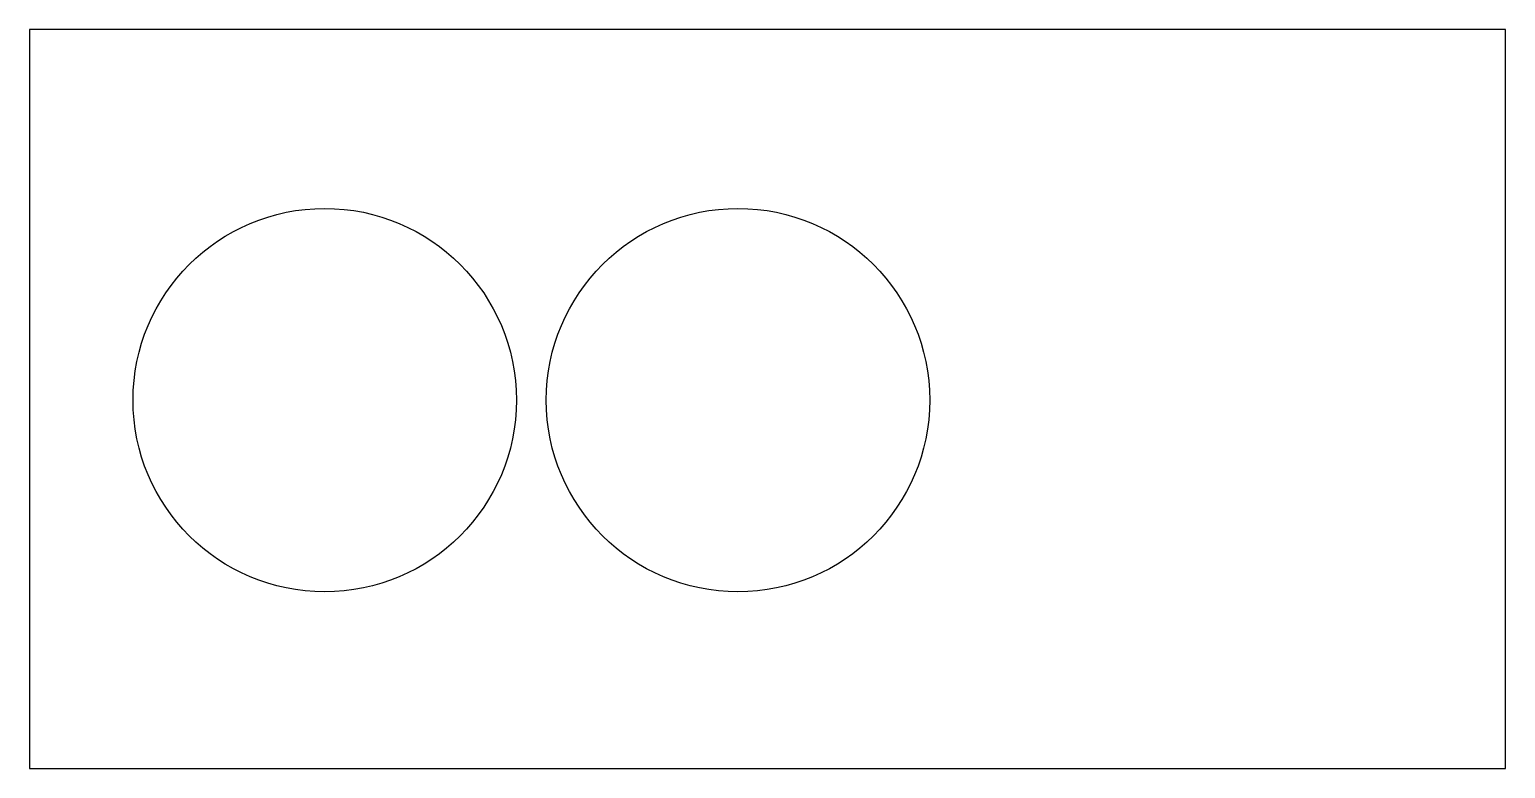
# Model space of a CAD drawing. Extents: x -10 to 40, y -12.5 to 12.6.
import ezdxf

# ---------------------------------------------------------------- set-up
doc = ezdxf.new("R2010")
doc.units = 0
doc.layers.get('0').update_dxf_attribs({"linetype": 'continuous'})

# ---------------------------------------------------------------- blocks, each defined once
blk = doc.blocks.new('PAD')
at = {"color": 0}
for p, q in [((40, 12.555267), (-10, 12.555267)), ((-10, 12.555267), (-10, -12.478968)), ((40, -12.478968), (40, 12.555267)), ((-10, -12.478968), (40, -12.478968))]:
    blk.add_line(p, q, dxfattribs=at)
for centre, radius in [((0, 0), 6.494106), ((14, 0), 6.494103)]:
    blk.add_circle(centre, radius, dxfattribs=at)

msp = doc.modelspace()

# ---------------------------------------------------------------- block references
at = {"color": 0}
msp.add_blockref('PAD', (0, 0), dxfattribs=at)

doc.saveas('drawing.dxf')
